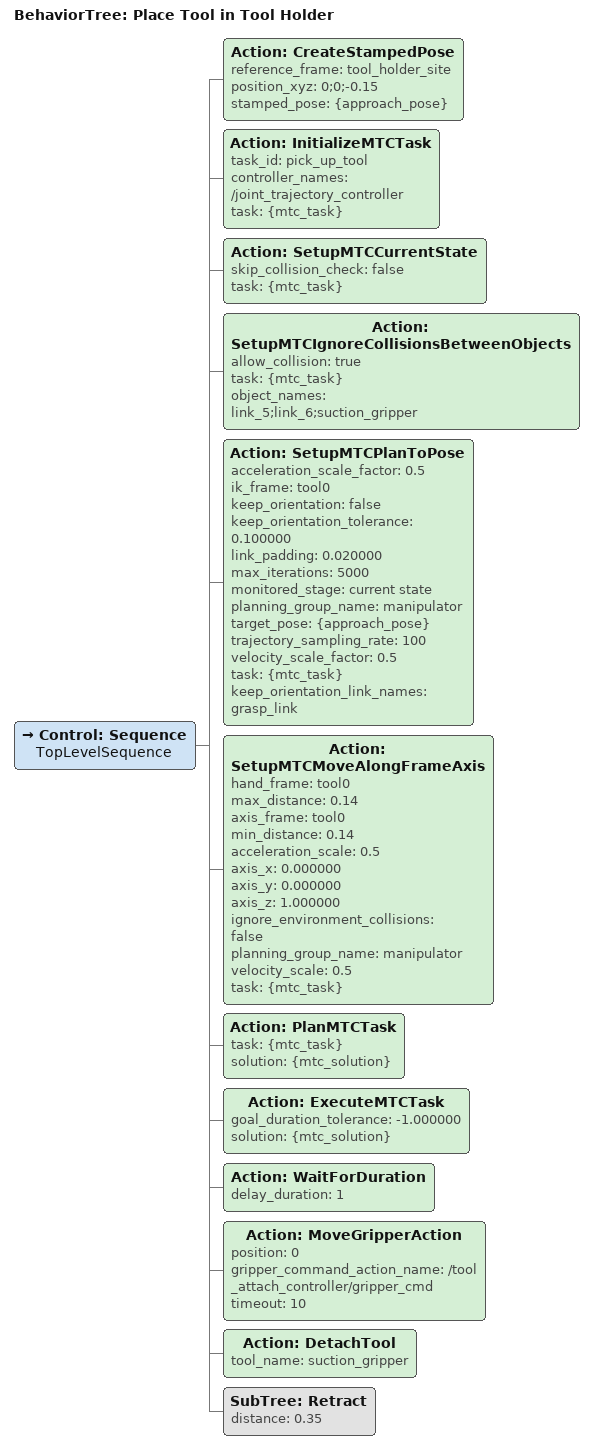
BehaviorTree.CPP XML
<?xml version="1.0" encoding="utf-8" ?>
<root BTCPP_format="4" main_tree_to_execute="Place Tool in Tool Holder">
  <BehaviorTree ID="Place Tool in Tool Holder">
    <Control ID="Sequence" name="TopLevelSequence">
      <Action
        ID="CreateStampedPose"
        reference_frame="tool_holder_site"
        position_xyz="0;0;-0.15"
        stamped_pose="{approach_pose}"
      />
      <Action
        ID="InitializeMTCTask"
        task_id="pick_up_tool"
        controller_names="/joint_trajectory_controller"
        task="{mtc_task}"
      />
      <Action
        ID="SetupMTCCurrentState"
        skip_collision_check="false"
        task="{mtc_task}"
      />
      <Action
        ID="SetupMTCIgnoreCollisionsBetweenObjects"
        allow_collision="true"
        task="{mtc_task}"
        object_names="link_5;link_6;suction_gripper"
      />
      <Action
        ID="SetupMTCPlanToPose"
        acceleration_scale_factor="0.5"
        ik_frame="tool0"
        keep_orientation="false"
        keep_orientation_tolerance="0.100000"
        link_padding="0.020000"
        max_iterations="5000"
        monitored_stage="current state"
        planning_group_name="manipulator"
        target_pose="{approach_pose}"
        trajectory_sampling_rate="100"
        velocity_scale_factor="0.5"
        task="{mtc_task}"
        keep_orientation_link_names="grasp_link"
      />
      <Action
        ID="SetupMTCMoveAlongFrameAxis"
        hand_frame="tool0"
        max_distance="0.14"
        axis_frame="tool0"
        min_distance="0.14"
        acceleration_scale="0.5"
        axis_x="0.000000"
        axis_y="0.000000"
        axis_z="1.000000"
        ignore_environment_collisions="false"
        planning_group_name="manipulator"
        velocity_scale="0.5"
        task="{mtc_task}"
      />
      <Action ID="PlanMTCTask" task="{mtc_task}" solution="{mtc_solution}" />
      <Action
        ID="ExecuteMTCTask"
        goal_duration_tolerance="-1.000000"
        solution="{mtc_solution}"
      />
      <Action ID="WaitForDuration" delay_duration="1" />
      <Action
        ID="MoveGripperAction"
        position="0"
        gripper_command_action_name="/tool_attach_controller/gripper_cmd"
        timeout="10"
      />
      <Action ID="DetachTool" tool_name="suction_gripper" />
      <SubTree ID="Retract" distance="0.35" />
    </Control>
  </BehaviorTree>
</root>
